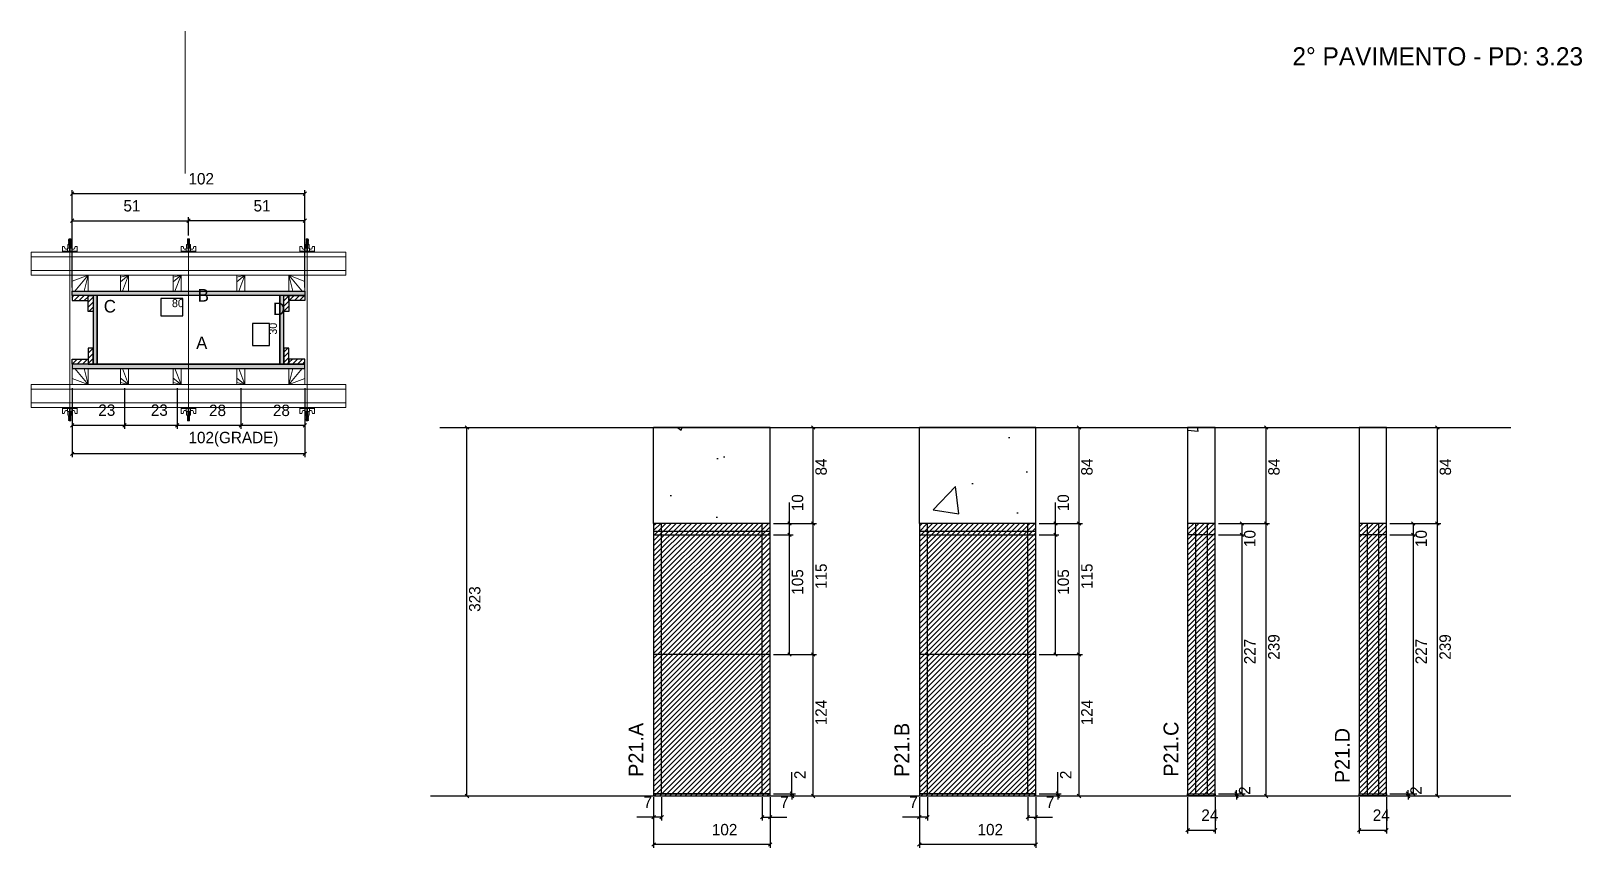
# Model space of a CAD drawing. Header units: metres. Extents: x 3518 to 4877, y 6192 to 6909.
import ezdxf

# ---------------------------------------------------------------- set-up
doc = ezdxf.new("R2010")
doc.units = ezdxf.units.M
for name, color, linetype in [('CHAPA', 7, 'Continuous'), ('COTA', 7, 'Continuous'), ('Hachura', 7, 'Continuous'), ('Madeira', 7, 'Continuous'), ('NIVEL 2° PAV.', 7, 'Continuous'), ('NOMENCLATURA', 7, 'Continuous'), ('Nível', 7, 'Continuous'), ('Painéis', 7, 'Continuous'), ('Perfil Metálico', 7, 'Continuous'), ('SARR_2.2x7', 7, 'Continuous'), ('SARRAFO', 7, 'Continuous'), ('Texto Seção', 7, 'Continuous'), ('TEXTO_GERAL', 7, 'Continuous')]:
    doc.layers.add(name, color=color, linetype=linetype)

msp = doc.modelspace()

# ---------------------------------------------------------------- hatches: boundary and pattern name
at = {"layer": 'COTA'}
h = msp.add_hatch(dxfattribs=at)
h.set_pattern_fill('AR-CONC')
h.paths.add_polyline_path([(4064, 6477), (4166, 6477), (4166, 6561), (4064, 6561), (4064, 6477)])
h = msp.add_hatch(dxfattribs=at)
h.set_pattern_fill('AR-CONC')
h.paths.add_polyline_path([(4296.8, 6477), (4398.8, 6477), (4398.8, 6561), (4296.8, 6561), (4296.8, 6477)])
h = msp.add_hatch(dxfattribs=at)
h.set_pattern_fill('AR-CONC')
h.paths.add_polyline_path([(4531.9, 6477), (4555.9, 6477), (4555.9, 6561), (4531.9, 6561), (4531.9, 6477)])
h = msp.add_hatch(dxfattribs=at)
h.set_pattern_fill('AR-CONC')
h.paths.add_polyline_path([(4682.1, 6477), (4706.1, 6477), (4706.1, 6561), (4682.1, 6561), (4682.1, 6477)])
at = {"layer": 'Hachura'}
h = msp.add_hatch(color=7, dxfattribs=at)
h.dxf.hatch_style = 1
h.paths.add_polyline_path([(3554.4, 6676.7), (3554.4, 6680.7), (3758.4, 6680.7), (3758.4, 6676.7), (3554.4, 6676.7)])
h = msp.add_hatch(color=7, dxfattribs=at)
h.dxf.hatch_style = 1
h.paths.add_polyline_path([(3554.4, 6676.7), (3554.4, 6680.7), (3758.4, 6680.7), (3758.4, 6676.7), (3554.4, 6676.7)])
h = msp.add_hatch(dxfattribs=at)
h.set_pattern_fill('ANSI31')
h.paths.add_polyline_path([(3568.4, 6676.7), (3568.4, 6672.3), (3554.4, 6672.3), (3554.4, 6676.7), (3568.4, 6676.7)])
h = msp.add_hatch(dxfattribs=at)
h.set_pattern_fill('ANSI31')
h.paths.add_polyline_path([(3572.8, 6676.7), (3568.4, 6676.7), (3568.4, 6662.7), (3572.8, 6662.7), (3572.8, 6676.7)])
h = msp.add_hatch(color=7, dxfattribs=at)
h.dxf.hatch_style = 1
h.paths.add_polyline_path([(3576.4, 6676.7), (3572.8, 6676.7), (3572.8, 6616.7), (3576.4, 6616.7), (3576.4, 6676.7)])
h = msp.add_hatch(color=7, dxfattribs=at)
h.dxf.hatch_style = 1
h.paths.add_polyline_path([(3576.4, 6676.7), (3572.8, 6676.7), (3572.8, 6616.7), (3576.4, 6616.7), (3576.4, 6676.7)])
h = msp.add_hatch(color=7, dxfattribs=at)
h.dxf.hatch_style = 1
h.paths.add_polyline_path([(3740, 6676.7), (3736.4, 6676.7), (3736.4, 6616.7), (3740, 6616.7), (3740, 6676.7)])
h = msp.add_hatch(color=7, dxfattribs=at)
h.dxf.hatch_style = 1
h.paths.add_polyline_path([(3740, 6676.7), (3736.4, 6676.7), (3736.4, 6616.7), (3740, 6616.7), (3740, 6676.7)])
h = msp.add_hatch(dxfattribs=at)
h.set_pattern_fill('ANSI31')
h.paths.add_polyline_path([(3744.4, 6676.7), (3740, 6676.7), (3740, 6662.7), (3744.4, 6662.7), (3744.4, 6676.7)])
h = msp.add_hatch(dxfattribs=at)
h.set_pattern_fill('ANSI31')
h.paths.add_polyline_path([(3744.4, 6676.7), (3744.4, 6672.3), (3758.4, 6672.3), (3758.4, 6676.7), (3744.4, 6676.7)])
h = msp.add_hatch(dxfattribs=at)
h.set_pattern_fill('ANSI31')
h.paths.add_polyline_path([(3568.4, 6616.7), (3568.4, 6621.1), (3554.4, 6621.1), (3554.4, 6616.7), (3568.4, 6616.7)])
h = msp.add_hatch(dxfattribs=at)
h.set_pattern_fill('ANSI31')
h.paths.add_polyline_path([(3572.8, 6616.7), (3568.4, 6616.7), (3568.4, 6630.7), (3572.8, 6630.7), (3572.8, 6616.7)])
h = msp.add_hatch(dxfattribs=at)
h.set_pattern_fill('ANSI31')
h.paths.add_polyline_path([(3744.4, 6616.7), (3740, 6616.7), (3740, 6630.7), (3744.4, 6630.7), (3744.4, 6616.7)])
h = msp.add_hatch(dxfattribs=at)
h.set_pattern_fill('ANSI31')
h.paths.add_polyline_path([(3744.4, 6616.7), (3744.4, 6621.1), (3758.4, 6621.1), (3758.4, 6616.7), (3744.4, 6616.7)])
h = msp.add_hatch(color=7, dxfattribs=at)
h.dxf.hatch_style = 1
h.paths.add_polyline_path([(3554.4, 6616.7), (3554.4, 6612.7), (3758.4, 6612.7), (3758.4, 6616.7), (3554.4, 6616.7)])
h = msp.add_hatch(color=7, dxfattribs=at)
h.dxf.hatch_style = 1
h.paths.add_polyline_path([(3554.4, 6616.7), (3554.4, 6612.7), (3758.4, 6612.7), (3758.4, 6616.7), (3554.4, 6616.7)])
h = msp.add_hatch(dxfattribs=at)
h.set_pattern_fill('ANSI31')
h.paths.add_polyline_path([(4166, 6238), (4166, 6477), (4064, 6477), (4064, 6238), (4166, 6238)])
h = msp.add_hatch(dxfattribs=at)
h.set_pattern_fill('ANSI31')
h.paths.add_polyline_path([(4398.8, 6238), (4398.8, 6477), (4296.8, 6477), (4296.8, 6238), (4398.8, 6238)])
h = msp.add_hatch(dxfattribs=at)
h.set_pattern_fill('ANSI31')
h.paths.add_polyline_path([(4555.9, 6477), (4531.9, 6477), (4531.9, 6238), (4555.9, 6238), (4555.9, 6477)])
h = msp.add_hatch(dxfattribs=at)
h.set_pattern_fill('ANSI31')
h.paths.add_polyline_path([(4706.1, 6477), (4682.1, 6477), (4682.1, 6238), (4706.1, 6238), (4706.1, 6477)])

# ---------------------------------------------------------------- linework, layer by layer
at = {"layer": 'CHAPA', "color": 1, "lineweight": 25}
for points in [[(3554.4, 6676.7), (3554.4, 6680.7), (3758.4, 6680.7), (3758.4, 6676.7)], [(3554.4, 6676.7), (3554.4, 6680.7), (3758.4, 6680.7), (3758.4, 6676.7)], [(3576.4, 6676.7), (3572.8, 6676.7), (3572.8, 6616.7), (3576.4, 6616.7)], [(3576.4, 6676.7), (3572.8, 6676.7), (3572.8, 6616.7), (3576.4, 6616.7)], [(3740, 6676.7), (3736.4, 6676.7), (3736.4, 6616.7), (3740, 6616.7)], [(3740, 6676.7), (3736.4, 6676.7), (3736.4, 6616.7), (3740, 6616.7)], [(3554.4, 6616.7), (3554.4, 6612.7), (3758.4, 6612.7), (3758.4, 6616.7)], [(3554.4, 6616.7), (3554.4, 6612.7), (3758.4, 6612.7), (3758.4, 6616.7)]]:
    msp.add_lwpolyline(points, close=True, dxfattribs=at)
at = {"layer": 'COTA', "color": 241, "lineweight": 25}
for p, q in [((3554.4, 6683.7), (3554.4, 6769.1)), ((3758.4, 6683.7), (3758.4, 6769.1)), ((3758.4, 6766.1), (3554.4, 6766.1)), ((3554.4, 6717.7), (3554.4, 6745.4)), ((3554.4, 6742.4), (3656.4, 6742.4)), ((3656.4, 6729.5), (3656.4, 6745.4)), ((3656.4, 6729.5), (3656.4, 6745.4)), ((3758.4, 6742.4), (3656.4, 6742.4)), ((3758.4, 6717.7), (3758.4, 6745.4)), ((3554.4, 6595.7), (3554.4, 6535.1)), ((3554.4, 6595.7), (3554.4, 6560)), ((3600.4, 6595.7), (3600.4, 6560)), ((3600.4, 6595.7), (3600.4, 6560)), ((3646.4, 6595.7), (3646.4, 6560)), ((3646.4, 6595.7), (3646.4, 6560)), ((3702.4, 6595.7), (3702.4, 6560)), ((3702.4, 6595.7), (3702.4, 6560)), ((3758.4, 6595.7), (3758.4, 6535.1)), ((3758.4, 6595.7), (3758.4, 6560)), ((3554.4, 6563), (3600.4, 6563)), ((3600.4, 6563), (3646.4, 6563)), ((3646.4, 6563), (3702.4, 6563)), ((3702.4, 6563), (3758.4, 6563)), ((4166, 6561), (4064, 6561)), ((4064, 6477), (4064, 6561)), ((4166, 6477), (4166, 6561)), ((4398.8, 6561), (4296.8, 6561)), ((4296.8, 6477), (4296.8, 6561)), ((4398.8, 6477), (4398.8, 6561)), ((3758.4, 6538.1), (3554.4, 6538.1))]:
    msp.add_line(p, q, dxfattribs=at)
at = {"layer": 'COTA', "color": 0, "lineweight": 25}
for p, q in [((3555.9, 6767.6), (3552.9, 6764.6)), ((3756.9, 6764.6), (3759.9, 6767.6)), ((3555.9, 6743.9), (3552.9, 6740.9)), ((3657.9, 6743.9), (3654.9, 6740.9)), ((3654.9, 6740.9), (3657.9, 6743.9)), ((3756.9, 6740.9), (3759.9, 6743.9)), ((3555.9, 6564.5), (3552.9, 6561.5)), ((3598.9, 6561.5), (3601.9, 6564.5)), ((3601.9, 6564.5), (3598.9, 6561.5)), ((3644.9, 6561.5), (3647.9, 6564.5)), ((3647.9, 6564.5), (3644.9, 6561.5)), ((3700.9, 6561.5), (3703.9, 6564.5)), ((3703.9, 6564.5), (3700.9, 6561.5)), ((3756.9, 6561.5), (3759.9, 6564.5)), ((4205.3, 6559.5), (4202.3, 6562.5)), ((4438.2, 6559.5), (4435.2, 6562.5)), ((4602.1, 6559.5), (4599.1, 6562.5)), ((4752.2, 6559.5), (4749.2, 6562.5)), ((3555.9, 6539.6), (3552.9, 6536.6)), ((3756.9, 6536.6), (3759.9, 6539.6)), ((4184.6, 6475.5), (4181.6, 6478.5)), ((4202.3, 6478.5), (4205.3, 6475.5)), ((4205.3, 6475.5), (4202.3, 6478.5)), ((4417.5, 6475.5), (4414.5, 6478.5)), ((4435.2, 6478.5), (4438.2, 6475.5)), ((4438.2, 6475.5), (4435.2, 6478.5)), ((4580.9, 6475.5), (4577.9, 6478.5)), ((4599.1, 6478.5), (4602.1, 6475.5)), ((4602.1, 6475.5), (4599.1, 6478.5)), ((4731.1, 6475.5), (4728.1, 6478.5)), ((4749.2, 6478.5), (4752.2, 6475.5)), ((4752.2, 6475.5), (4749.2, 6478.5)), ((4181.6, 6468.5), (4184.6, 6465.5)), ((4184.6, 6465.5), (4181.6, 6468.5)), ((4414.5, 6468.5), (4417.5, 6465.5)), ((4417.5, 6465.5), (4414.5, 6468.5)), ((4577.9, 6468.5), (4580.9, 6465.5)), ((4580.9, 6465.5), (4577.9, 6468.5)), ((4728.1, 6468.5), (4731.1, 6465.5)), ((4731.1, 6465.5), (4728.1, 6468.5)), ((4181.6, 6363.5), (4184.6, 6360.5)), ((4205.3, 6360.5), (4202.3, 6363.5)), ((4202.3, 6363.5), (4205.3, 6360.5)), ((4414.5, 6363.5), (4417.5, 6360.5)), ((4438.2, 6360.5), (4435.2, 6363.5)), ((4435.2, 6363.5), (4438.2, 6360.5)), ((4183.7, 6241.5), (4186.7, 6238.5)), ((4186.7, 6236.5), (4183.7, 6239.5)), ((4202.3, 6239.5), (4205.3, 6236.5)), ((4416.6, 6241.5), (4419.6, 6238.5)), ((4419.6, 6236.5), (4416.6, 6239.5)), ((4435.2, 6239.5), (4438.2, 6236.5)), ((4573.3, 6241.5), (4576.3, 6238.5)), ((4576.3, 6236.5), (4573.3, 6239.5)), ((4577.9, 6241.5), (4580.9, 6238.5)), ((4599.1, 6239.5), (4602.1, 6236.5)), ((4723.5, 6241.5), (4726.5, 6238.5)), ((4726.5, 6236.5), (4723.5, 6239.5)), ((4728.1, 6241.5), (4731.1, 6238.5)), ((4749.2, 6239.5), (4752.2, 6236.5)), ((4065.5, 6221), (4062.5, 6218)), ((4069.5, 6218), (4072.5, 6221)), ((4160.5, 6221), (4157.5, 6218)), ((4164.5, 6218), (4167.5, 6221)), ((4298.3, 6221), (4295.3, 6218)), ((4302.3, 6218), (4305.3, 6221)), ((4393.3, 6221), (4390.3, 6218)), ((4397.3, 6218), (4400.3, 6221)), ((4533.4, 6209.6), (4530.4, 6206.6)), ((4554.4, 6206.6), (4557.4, 6209.6)), ((4683.6, 6209.6), (4680.6, 6206.6)), ((4704.6, 6206.6), (4707.6, 6209.6)), ((4065.5, 6196.9), (4062.5, 6193.9)), ((4164.5, 6193.9), (4167.5, 6196.9)), ((4298.3, 6196.9), (4295.3, 6193.9)), ((4397.3, 6193.9), (4400.3, 6196.9))]:
    msp.add_line(p, q, dxfattribs=at)
at = {"layer": 'COTA', "color": 180, "lineweight": 25}
for p, q in [((3651.5, 6674.1), (3632.2, 6674.1)), ((3632.2, 6674.1), (3632.2, 6659.1)), ((3651.5, 6659.1), (3651.5, 6674.1)), ((3632.2, 6659.1), (3651.5, 6659.1)), ((3727.4, 6652.2), (3712.4, 6652.2)), ((3712.4, 6652.2), (3712.4, 6632.9)), ((3727.4, 6632.9), (3727.4, 6652.2)), ((3712.4, 6632.9), (3727.4, 6632.9))]:
    msp.add_line(p, q, dxfattribs=at)
at = {"layer": 'COTA', "color": 4, "lineweight": 25}
for p, q in [((4169, 6561), (4206.8, 6561)), ((4203.8, 6477), (4203.8, 6561)), ((4401.8, 6561), (4439.7, 6561)), ((4436.7, 6477), (4436.7, 6561)), ((4558.9, 6561), (4603.6, 6561)), ((4600.6, 6477), (4600.6, 6561)), ((4709.1, 6561), (4753.7, 6561)), ((4750.7, 6477), (4750.7, 6561)), ((4183.1, 6477), (4183.1, 6495.4)), ((4416, 6477), (4416, 6495.4)), ((4169, 6477), (4206.8, 6477)), ((4169, 6477), (4186.1, 6477)), ((4169, 6477), (4206.8, 6477)), ((4183.1, 6467), (4183.1, 6477)), ((4203.8, 6362), (4203.8, 6477)), ((4401.8, 6477), (4439.7, 6477)), ((4401.8, 6477), (4419, 6477)), ((4401.8, 6477), (4439.7, 6477)), ((4416, 6467), (4416, 6477)), ((4436.7, 6362), (4436.7, 6477)), ((4558.9, 6477), (4603.6, 6477)), ((4558.9, 6477), (4603.6, 6477)), ((4558.9, 6477), (4582.4, 6477)), ((4579.4, 6477), (4579.4, 6467)), ((4600.6, 6238), (4600.6, 6477)), ((4709.1, 6477), (4753.7, 6477)), ((4709.1, 6477), (4753.7, 6477)), ((4709.1, 6477), (4732.6, 6477)), ((4729.6, 6477), (4729.6, 6467)), ((4750.7, 6238), (4750.7, 6477)), ((4169, 6467), (4186.1, 6467)), ((4169, 6467), (4186.1, 6467)), ((4183.1, 6362), (4183.1, 6467)), ((4401.8, 6467), (4419, 6467)), ((4401.8, 6467), (4419, 6467)), ((4416, 6362), (4416, 6467)), ((4558.9, 6467), (4582.4, 6467)), ((4558.9, 6467), (4582.4, 6467)), ((4579.4, 6467), (4579.4, 6448.6)), ((4579.4, 6467), (4579.4, 6240)), ((4709.1, 6467), (4732.6, 6467)), ((4709.1, 6467), (4732.6, 6467)), ((4729.6, 6467), (4729.6, 6448.6)), ((4729.6, 6467), (4729.6, 6240)), ((4169, 6362), (4206.8, 6362)), ((4169, 6362), (4186.1, 6362)), ((4169, 6362), (4206.8, 6362)), ((4203.8, 6238), (4203.8, 6362)), ((4401.8, 6362), (4439.7, 6362)), ((4401.8, 6362), (4419, 6362)), ((4401.8, 6362), (4439.7, 6362)), ((4436.7, 6238), (4436.7, 6362)), ((4185.2, 6240), (4185.2, 6258.8)), ((4418.1, 6240), (4418.1, 6258.8)), ((4169, 6240), (4188.2, 6240)), ((4169, 6238), (4188.2, 6238)), ((4169, 6238), (4206.8, 6238)), ((4185.2, 6238), (4185.2, 6240)), ((4185.2, 6238), (4185.2, 6235)), ((4401.8, 6240), (4421.1, 6240)), ((4401.8, 6238), (4421.1, 6238)), ((4401.8, 6238), (4439.7, 6238)), ((4418.1, 6238), (4418.1, 6240)), ((4418.1, 6238), (4418.1, 6235)), ((4558.9, 6240), (4577.8, 6240)), ((4558.9, 6240), (4582.4, 6240)), ((4558.9, 6238), (4577.8, 6238)), ((4558.9, 6238), (4603.6, 6238)), ((4574.8, 6240), (4574.8, 6243)), ((4574.8, 6238), (4574.8, 6240)), ((4574.8, 6238), (4574.8, 6235)), ((4709.1, 6240), (4728, 6240)), ((4709.1, 6240), (4732.6, 6240)), ((4709.1, 6238), (4728, 6238)), ((4709.1, 6238), (4753.7, 6238)), ((4725, 6240), (4725, 6243)), ((4725, 6238), (4725, 6240)), ((4725, 6238), (4725, 6235)), ((4064, 6237), (4064, 6192.4)), ((4064, 6235), (4064, 6216.5)), ((4071, 6237), (4071, 6216.5)), ((4159, 6237), (4159, 6216.5)), ((4166, 6237), (4166, 6192.4)), ((4166, 6235), (4166, 6216.5)), ((4296.8, 6237), (4296.8, 6192.4)), ((4296.8, 6235), (4296.8, 6216.5)), ((4303.8, 6237), (4303.8, 6216.5)), ((4391.8, 6237), (4391.8, 6216.5)), ((4398.8, 6237), (4398.8, 6192.4)), ((4398.8, 6235), (4398.8, 6216.5)), ((4531.9, 6237), (4531.9, 6205.1)), ((4555.9, 6237), (4555.9, 6205.1)), ((4682.1, 6237), (4682.1, 6205.1)), ((4706.1, 6237), (4706.1, 6205.1)), ((4064, 6219.5), (4049.2, 6219.5)), ((4071, 6219.5), (4064, 6219.5)), ((4159, 6219.5), (4166, 6219.5)), ((4166, 6219.5), (4180.7, 6219.5)), ((4296.8, 6219.5), (4282.1, 6219.5)), ((4303.8, 6219.5), (4296.8, 6219.5)), ((4391.8, 6219.5), (4398.8, 6219.5)), ((4398.8, 6219.5), (4413.6, 6219.5)), ((4531.9, 6208.1), (4555.9, 6208.1)), ((4682.1, 6208.1), (4706.1, 6208.1)), ((4166, 6195.4), (4064, 6195.4)), ((4398.8, 6195.4), (4296.8, 6195.4))]:
    msp.add_line(p, q, dxfattribs=at)
at = {"layer": 'COTA', "color": 241, "lineweight": 25}
for points in [[(4555.9, 6477), (4555.9, 6561), (4531.9, 6561), (4531.9, 6477)], [(4706.1, 6477), (4706.1, 6561), (4682.1, 6561), (4682.1, 6477)]]:
    msp.add_lwpolyline(points, dxfattribs=at)
at = {"layer": 'Hachura', "color": 0, "lineweight": 9}
for p, q in [((3546, 6714.7), (3546, 6719.8)), ((3546, 6719.8), (3547.6, 6719.8)), ((3546, 6715.6), (3558.9, 6715.6)), ((3546, 6715.6), (3551.1, 6715.6)), ((3558.9, 6714.7), (3546, 6714.7)), ((3546.1, 6715.6), (3546.1, 6714.7)), ((3546.3, 6715.6), (3546.3, 6714.7)), ((3546.7, 6715.6), (3546.7, 6714.7)), ((3547.1, 6715.6), (3547.1, 6714.7)), ((3547.6, 6719.8), (3548.2, 6717.6)), ((3548, 6715.6), (3548, 6714.7)), ((3548.5, 6717.4), (3550.5, 6717.4)), ((3549.4, 6715.6), (3549.4, 6714.7)), ((3557.9, 6714.7), (3550.1, 6714.7)), ((3550.5, 6718.2), (3554.3, 6718.2)), ((3550.5, 6715.6), (3550.5, 6718.2)), ((3552.4, 6715.6), (3550.5, 6715.6)), ((3554.1, 6721.4), (3550.7, 6721.4)), ((3550.7, 6721.4), (3550.7, 6718.2)), ((3554.1, 6721.3), (3550.7, 6721.3)), ((3551.1, 6715.6), (3551.8, 6715.6)), ((3551.3, 6725.7), (3553.5, 6724.7)), ((3553.4, 6724.4), (3551.3, 6725.5)), ((3551.3, 6724.6), (3553.5, 6723.5)), ((3553.4, 6723.3), (3551.3, 6724.3)), ((3551.3, 6723.4), (3553.5, 6722.3)), ((3553.4, 6722.1), (3551.3, 6723.2)), ((3552.5, 6721.4), (3551.3, 6722)), ((3551.4, 6726.2), (3551.7, 6726.5)), ((3551.4, 6725.8), (3551.4, 6726.2)), ((3553.3, 6726.2), (3551.4, 6726.2)), ((3551.4, 6725.8), (3553.3, 6724.9)), ((3551.4, 6725.8), (3553.3, 6724.9)), ((3551.4, 6724.7), (3551.4, 6725.3)), ((3553.3, 6724.3), (3551.4, 6725.3)), ((3551.4, 6724.7), (3553.3, 6723.7)), ((3551.4, 6723.5), (3551.4, 6724.2)), ((3553.3, 6723.2), (3551.4, 6724.2)), ((3551.4, 6723.9), (3551.4, 6724.2)), ((3551.4, 6723.5), (3553.3, 6722.5)), ((3551.4, 6722.3), (3551.4, 6723)), ((3553.3, 6722), (3551.4, 6723)), ((3551.4, 6722.3), (3553.3, 6721.4)), ((3552.3, 6721.4), (3551.4, 6721.8)), ((3551.4, 6721.4), (3551.4, 6721.8)), ((3551.5, 6715.3), (3551.5, 6715.5)), ((3551.5, 6714.8), (3551.5, 6715.3)), ((3551.7, 6726.5), (3553, 6726.5)), ((3551.8, 6721.4), (3551.8, 6718.2)), ((3553.3, 6725.5), (3552, 6726.2)), ((3552.1, 6715.6), (3552.1, 6717.6)), ((3553.4, 6725.6), (3552.3, 6726.2)), ((3552.4, 6715.6), (3552.4, 6714.7)), ((3552.6, 6717.6), (3552.6, 6715.6)), ((3552.8, 6726.2), (3553.5, 6725.8)), ((3553.3, 6726.2), (3553, 6726.5)), ((3553.1, 6726.2), (3553.3, 6726)), ((3553.3, 6725.5), (3553.3, 6724.9)), ((3553.3, 6723.7), (3553.3, 6724.3)), ((3553.3, 6723), (3553.3, 6723.2)), ((3553.3, 6723), (3553.3, 6722.5)), ((3553.3, 6722), (3553.3, 6721.4)), ((3553.3, 6721.4), (3553.3, 6718.2)), ((3553.4, 6715.5), (3553.4, 6715)), ((3554.1, 6718.2), (3554.1, 6721.4)), ((3554.3, 6718.2), (3554.1, 6718.2)), ((3554.3, 6718.2), (3554.1, 6718.2)), ((3554.3, 6718.2), (3554.3, 6715.6)), ((3556.3, 6717.4), (3554.3, 6717.4)), ((3555.4, 6715.6), (3555.4, 6714.7)), ((3557.2, 6719.8), (3556.6, 6717.6)), ((3556.9, 6715.6), (3556.9, 6714.7)), ((3558.9, 6719.8), (3557.2, 6719.8)), ((3557.7, 6715.6), (3557.7, 6714.7)), ((3558.2, 6715.6), (3558.2, 6714.7)), ((3558.5, 6715.6), (3558.5, 6714.7)), ((3558.7, 6715.6), (3558.7, 6714.7)), ((3558.9, 6715.6), (3558.9, 6719.8)), ((3558.9, 6715.6), (3558.9, 6714.7)), ((3650, 6714.7), (3650, 6719.8)), ((3650, 6719.8), (3651.6, 6719.8)), ((3650, 6715.6), (3662.9, 6715.6)), ((3650, 6715.6), (3655.1, 6715.6)), ((3662.9, 6714.7), (3650, 6714.7)), ((3650.1, 6715.6), (3650.1, 6714.7)), ((3650.3, 6715.6), (3650.3, 6714.7)), ((3650.7, 6715.6), (3650.7, 6714.7)), ((3651.1, 6715.6), (3651.1, 6714.7)), ((3651.6, 6719.8), (3652.2, 6717.6)), ((3652, 6715.6), (3652, 6714.7)), ((3652.5, 6717.4), (3654.5, 6717.4)), ((3653.4, 6715.6), (3653.4, 6714.7)), ((3661.9, 6714.7), (3654.1, 6714.7)), ((3654.5, 6718.2), (3658.3, 6718.2)), ((3654.5, 6715.6), (3654.5, 6718.2)), ((3656.4, 6715.6), (3654.5, 6715.6)), ((3658.1, 6721.4), (3654.7, 6721.4)), ((3654.7, 6721.4), (3654.7, 6718.2)), ((3658.1, 6721.3), (3654.7, 6721.3)), ((3655.1, 6715.6), (3655.8, 6715.6)), ((3655.3, 6725.7), (3657.5, 6724.7)), ((3657.4, 6724.4), (3655.3, 6725.5)), ((3655.3, 6724.6), (3657.5, 6723.5)), ((3657.4, 6723.3), (3655.3, 6724.3)), ((3655.3, 6723.4), (3657.5, 6722.3)), ((3657.4, 6722.1), (3655.3, 6723.2)), ((3656.5, 6721.4), (3655.3, 6722)), ((3655.4, 6726.2), (3655.7, 6726.5)), ((3655.4, 6725.8), (3655.4, 6726.2)), ((3657.3, 6726.2), (3655.4, 6726.2)), ((3655.4, 6725.8), (3657.3, 6724.9)), ((3655.4, 6725.8), (3657.3, 6724.9)), ((3655.4, 6724.7), (3655.4, 6725.3)), ((3657.3, 6724.3), (3655.4, 6725.3)), ((3655.4, 6724.7), (3657.3, 6723.7)), ((3655.4, 6723.5), (3655.4, 6724.2)), ((3657.3, 6723.2), (3655.4, 6724.2)), ((3655.4, 6723.9), (3655.4, 6724.2)), ((3655.4, 6723.5), (3657.3, 6722.5)), ((3655.4, 6722.3), (3655.4, 6723)), ((3657.3, 6722), (3655.4, 6723)), ((3655.4, 6722.3), (3657.3, 6721.4)), ((3656.3, 6721.4), (3655.4, 6721.8)), ((3655.4, 6721.4), (3655.4, 6721.8)), ((3655.5, 6715.3), (3655.5, 6715.5)), ((3655.5, 6714.8), (3655.5, 6715.3)), ((3655.7, 6726.5), (3657, 6726.5)), ((3655.8, 6721.4), (3655.8, 6718.2)), ((3657.3, 6725.5), (3656, 6726.2)), ((3656.1, 6715.6), (3656.1, 6717.6)), ((3657.4, 6725.6), (3656.3, 6726.2)), ((3656.4, 6715.6), (3656.4, 6714.7)), ((3656.6, 6717.6), (3656.6, 6715.6)), ((3656.8, 6726.2), (3657.5, 6725.8)), ((3657.3, 6726.2), (3657, 6726.5)), ((3657.1, 6726.2), (3657.3, 6726)), ((3657.3, 6725.5), (3657.3, 6724.9)), ((3657.3, 6723.7), (3657.3, 6724.3)), ((3657.3, 6723), (3657.3, 6723.2)), ((3657.3, 6723), (3657.3, 6722.5)), ((3657.3, 6722), (3657.3, 6721.4)), ((3657.3, 6721.4), (3657.3, 6718.2)), ((3657.4, 6715.5), (3657.4, 6715)), ((3658.1, 6718.2), (3658.1, 6721.4)), ((3658.3, 6718.2), (3658.1, 6718.2)), ((3658.3, 6718.2), (3658.1, 6718.2)), ((3658.3, 6718.2), (3658.3, 6715.6)), ((3660.3, 6717.4), (3658.3, 6717.4)), ((3659.4, 6715.6), (3659.4, 6714.7)), ((3661.2, 6719.8), (3660.6, 6717.6)), ((3660.9, 6715.6), (3660.9, 6714.7)), ((3662.9, 6719.8), (3661.2, 6719.8)), ((3661.7, 6715.6), (3661.7, 6714.7)), ((3662.2, 6715.6), (3662.2, 6714.7)), ((3662.5, 6715.6), (3662.5, 6714.7)), ((3662.7, 6715.6), (3662.7, 6714.7)), ((3662.9, 6715.6), (3662.9, 6719.8)), ((3662.9, 6715.6), (3662.9, 6714.7)), ((3754, 6715.6), (3754, 6719.8)), ((3754, 6719.8), (3755.6, 6719.8)), ((3766.9, 6715.6), (3754, 6715.6)), ((3754, 6715.6), (3754, 6714.7)), ((3754, 6714.7), (3766.9, 6714.7)), ((3754.1, 6715.6), (3754.1, 6714.7)), ((3754.3, 6715.6), (3754.3, 6714.7)), ((3754.7, 6715.6), (3754.7, 6714.7)), ((3754.9, 6714.7), (3762.7, 6714.7)), ((3755.1, 6715.6), (3755.1, 6714.7)), ((3755.6, 6719.8), (3756.2, 6717.6)), ((3756, 6715.6), (3756, 6714.7)), ((3756.5, 6717.4), (3758.5, 6717.4)), ((3757.4, 6715.6), (3757.4, 6714.7)), ((3762.4, 6718.2), (3758.5, 6718.2)), ((3758.5, 6718.2), (3758.5, 6715.6)), ((3758.5, 6718.2), (3758.7, 6718.2)), ((3758.5, 6718.2), (3758.7, 6718.2)), ((3758.7, 6721.4), (3762.1, 6721.4)), ((3758.7, 6718.2), (3758.7, 6721.4)), ((3758.7, 6721.3), (3762.1, 6721.3)), ((3760, 6726.2), (3759.4, 6725.8)), ((3759.4, 6725.6), (3760.5, 6726.2)), ((3761.5, 6725.7), (3759.4, 6724.7)), ((3759.4, 6724.4), (3761.6, 6725.5)), ((3761.5, 6724.6), (3759.4, 6723.5)), ((3759.4, 6723.3), (3761.6, 6724.3)), ((3761.5, 6723.4), (3759.4, 6722.3)), ((3759.4, 6722.1), (3761.6, 6723.2)), ((3759.4, 6715.5), (3759.4, 6715)), ((3759.5, 6726.2), (3759.8, 6726.5)), ((3759.8, 6726.2), (3759.5, 6726)), ((3759.5, 6725.5), (3760.8, 6726.2)), ((3759.5, 6726.2), (3761.5, 6726.2)), ((3761.5, 6725.8), (3759.5, 6724.9)), ((3761.5, 6725.8), (3759.5, 6724.9)), ((3759.5, 6725.5), (3759.5, 6724.9)), ((3759.5, 6724.3), (3761.5, 6725.3)), ((3761.5, 6724.7), (3759.5, 6723.7)), ((3759.5, 6723.7), (3759.5, 6724.3)), ((3759.5, 6723.2), (3761.5, 6724.2)), ((3761.5, 6723.5), (3759.5, 6722.5)), ((3759.5, 6723), (3759.5, 6723.2)), ((3759.5, 6723), (3759.5, 6722.5)), ((3759.5, 6722), (3761.5, 6723)), ((3761.5, 6722.3), (3759.5, 6721.4)), ((3759.5, 6722), (3759.5, 6721.4)), ((3759.5, 6721.4), (3759.5, 6718.2)), ((3761.1, 6726.5), (3759.8, 6726.5)), ((3760.2, 6717.6), (3760.2, 6715.6)), ((3760.3, 6721.4), (3761.6, 6722)), ((3760.4, 6715.6), (3762.4, 6715.6)), ((3760.4, 6715.6), (3760.4, 6714.7)), ((3760.5, 6721.4), (3761.5, 6721.8)), ((3760.7, 6715.6), (3760.7, 6717.6)), ((3761.5, 6726.2), (3761.1, 6726.5)), ((3761.1, 6721.4), (3761.1, 6718.2)), ((3761.7, 6715.6), (3761.1, 6715.6)), ((3761.4, 6715.3), (3761.4, 6715.5)), ((3761.4, 6714.8), (3761.4, 6715.3)), ((3761.5, 6725.8), (3761.5, 6726.2)), ((3761.5, 6724.7), (3761.5, 6725.3)), ((3761.5, 6723.5), (3761.5, 6724.2)), ((3761.5, 6723.9), (3761.5, 6724.2)), ((3761.5, 6722.3), (3761.5, 6723)), ((3761.5, 6721.4), (3761.5, 6721.8)), ((3766.9, 6715.6), (3761.7, 6715.6)), ((3762.1, 6721.4), (3762.1, 6718.2)), ((3762.4, 6715.6), (3762.4, 6718.2)), ((3764.3, 6717.4), (3762.4, 6717.4)), ((3763.5, 6715.6), (3763.5, 6714.7)), ((3765.2, 6719.8), (3764.6, 6717.6)), ((3764.9, 6715.6), (3764.9, 6714.7)), ((3766.9, 6719.8), (3765.2, 6719.8)), ((3765.7, 6715.6), (3765.7, 6714.7)), ((3766.2, 6715.6), (3766.2, 6714.7)), ((3766.5, 6715.6), (3766.5, 6714.7)), ((3766.7, 6715.6), (3766.7, 6714.7)), ((3766.9, 6714.7), (3766.9, 6719.8)), ((3558.9, 6578.7), (3546, 6578.7)), ((3546, 6578.7), (3546, 6573.5)), ((3546, 6577.8), (3558.9, 6577.8)), ((3546, 6577.8), (3551.1, 6577.8)), ((3546.1, 6577.8), (3546.1, 6578.7)), ((3546.3, 6577.8), (3546.3, 6578.7)), ((3546.7, 6577.8), (3546.7, 6578.7)), ((3547.1, 6577.8), (3547.1, 6578.7)), ((3548, 6577.8), (3548, 6578.7)), ((3549.4, 6577.8), (3549.4, 6578.7)), ((3557.9, 6578.7), (3550.1, 6578.7)), ((3552.4, 6577.8), (3550.5, 6577.8)), ((3550.5, 6577.8), (3550.5, 6575.2)), ((3551.1, 6577.8), (3551.8, 6577.8)), ((3551.5, 6578.5), (3551.5, 6578.1)), ((3551.5, 6578.1), (3551.5, 6577.9)), ((3552.1, 6577.8), (3552.1, 6575.8)), ((3552.4, 6577.8), (3552.4, 6578.7)), ((3552.6, 6575.8), (3552.6, 6577.8)), ((3553.4, 6577.9), (3553.4, 6578.3)), ((3554.3, 6575.2), (3554.3, 6577.8)), ((3555.4, 6577.8), (3555.4, 6578.7)), ((3556.9, 6577.8), (3556.9, 6578.7)), ((3557.7, 6577.8), (3557.7, 6578.7)), ((3558.2, 6577.8), (3558.2, 6578.7)), ((3558.5, 6577.8), (3558.5, 6578.7)), ((3558.7, 6577.8), (3558.7, 6578.7)), ((3558.9, 6577.8), (3558.9, 6578.7)), ((3558.9, 6577.8), (3558.9, 6573.5)), ((3662.9, 6578.7), (3650, 6578.7)), ((3650, 6578.7), (3650, 6573.5)), ((3650, 6577.8), (3662.9, 6577.8)), ((3650, 6577.8), (3655.1, 6577.8)), ((3650.1, 6577.8), (3650.1, 6578.7)), ((3650.3, 6577.8), (3650.3, 6578.7)), ((3650.7, 6577.8), (3650.7, 6578.7)), ((3651.1, 6577.8), (3651.1, 6578.7)), ((3652, 6577.8), (3652, 6578.7)), ((3653.4, 6577.8), (3653.4, 6578.7)), ((3661.9, 6578.7), (3654.1, 6578.7)), ((3656.4, 6577.8), (3654.5, 6577.8)), ((3654.5, 6577.8), (3654.5, 6575.2)), ((3655.1, 6577.8), (3655.8, 6577.8)), ((3655.5, 6578.5), (3655.5, 6578.1)), ((3655.5, 6578.1), (3655.5, 6577.9)), ((3656.1, 6577.8), (3656.1, 6575.8)), ((3656.4, 6577.8), (3656.4, 6578.7)), ((3656.6, 6575.8), (3656.6, 6577.8)), ((3657.4, 6577.9), (3657.4, 6578.3)), ((3658.3, 6575.2), (3658.3, 6577.8)), ((3659.4, 6577.8), (3659.4, 6578.7)), ((3660.9, 6577.8), (3660.9, 6578.7)), ((3661.7, 6577.8), (3661.7, 6578.7)), ((3662.2, 6577.8), (3662.2, 6578.7)), ((3662.5, 6577.8), (3662.5, 6578.7)), ((3662.7, 6577.8), (3662.7, 6578.7)), ((3662.9, 6577.8), (3662.9, 6578.7)), ((3662.9, 6577.8), (3662.9, 6573.5)), ((3754, 6578.7), (3766.9, 6578.7)), ((3754, 6577.8), (3754, 6578.7)), ((3766.9, 6577.8), (3754, 6577.8)), ((3754, 6577.8), (3754, 6573.5)), ((3754.1, 6577.8), (3754.1, 6578.7)), ((3754.3, 6577.8), (3754.3, 6578.7)), ((3754.7, 6577.8), (3754.7, 6578.7)), ((3754.9, 6578.7), (3762.7, 6578.7)), ((3755.1, 6577.8), (3755.1, 6578.7)), ((3756, 6577.8), (3756, 6578.7)), ((3757.4, 6577.8), (3757.4, 6578.7)), ((3758.5, 6575.2), (3758.5, 6577.8)), ((3759.4, 6577.9), (3759.4, 6578.3)), ((3760.2, 6575.8), (3760.2, 6577.8)), ((3760.4, 6577.8), (3760.4, 6578.7)), ((3760.4, 6577.8), (3762.4, 6577.8)), ((3760.7, 6577.8), (3760.7, 6575.8)), ((3761.7, 6577.8), (3761.1, 6577.8)), ((3761.4, 6578.5), (3761.4, 6578.1)), ((3761.4, 6578.1), (3761.4, 6577.9)), ((3766.9, 6577.8), (3761.7, 6577.8)), ((3762.4, 6577.8), (3762.4, 6575.2)), ((3763.5, 6577.8), (3763.5, 6578.7)), ((3764.9, 6577.8), (3764.9, 6578.7)), ((3765.7, 6577.8), (3765.7, 6578.7)), ((3766.2, 6577.8), (3766.2, 6578.7)), ((3766.5, 6577.8), (3766.5, 6578.7)), ((3766.7, 6577.8), (3766.7, 6578.7)), ((3766.9, 6578.7), (3766.9, 6573.5)), ((3546, 6573.5), (3547.6, 6573.5)), ((3547.6, 6573.5), (3548.2, 6575.7)), ((3548.5, 6576), (3550.5, 6576)), ((3550.5, 6575.2), (3554.3, 6575.2)), ((3550.7, 6572), (3550.7, 6575.2)), ((3554.1, 6572), (3550.7, 6572)), ((3554.1, 6572), (3550.7, 6572)), ((3552.5, 6572), (3551.3, 6571.3)), ((3553.4, 6571.2), (3551.3, 6570.2)), ((3551.3, 6569.9), (3553.5, 6571)), ((3553.4, 6570.1), (3551.3, 6569)), ((3551.3, 6568.8), (3553.5, 6569.9)), ((3553.4, 6568.9), (3551.3, 6567.9)), ((3551.3, 6567.6), (3553.5, 6568.7)), ((3551.4, 6571), (3553.3, 6572)), ((3552.3, 6572), (3551.4, 6571.5)), ((3551.4, 6572), (3551.4, 6571.5)), ((3553.3, 6571.3), (3551.4, 6570.4)), ((3551.4, 6571), (3551.4, 6570.4)), ((3551.4, 6569.8), (3553.3, 6570.8)), ((3553.3, 6570.2), (3551.4, 6569.2)), ((3551.4, 6569.8), (3551.4, 6569.2)), ((3551.4, 6568.7), (3553.3, 6569.6)), ((3551.4, 6569.4), (3551.4, 6569.2)), ((3553.3, 6569), (3551.4, 6568)), ((3551.4, 6568.7), (3551.4, 6568)), ((3551.4, 6567.5), (3553.3, 6568.5)), ((3551.4, 6567.5), (3553.3, 6568.5)), ((3551.4, 6567.5), (3551.4, 6567.2)), ((3551.4, 6567.2), (3551.7, 6566.9)), ((3553.3, 6567.2), (3551.4, 6567.2)), ((3551.7, 6566.9), (3553, 6566.9)), ((3551.8, 6572), (3551.8, 6575.2)), ((3553.3, 6567.8), (3552, 6567.2)), ((3553.4, 6567.8), (3552.3, 6567.2)), ((3552.8, 6567.2), (3553.5, 6567.5)), ((3553.3, 6567.2), (3553, 6566.9)), ((3553.1, 6567.2), (3553.3, 6567.3)), ((3553.3, 6572), (3553.3, 6575.2)), ((3553.3, 6571.3), (3553.3, 6572)), ((3553.3, 6570.4), (3553.3, 6570.8)), ((3553.3, 6570.4), (3553.3, 6570.2)), ((3553.3, 6569.6), (3553.3, 6569)), ((3553.3, 6567.8), (3553.3, 6568.5)), ((3554.1, 6575.2), (3554.1, 6572)), ((3554.3, 6575.2), (3554.1, 6575.2)), ((3554.3, 6575.2), (3554.1, 6575.2)), ((3556.3, 6576), (3554.3, 6576)), ((3557.2, 6573.5), (3556.6, 6575.7)), ((3558.9, 6573.5), (3557.2, 6573.5)), ((3650, 6573.5), (3651.6, 6573.5)), ((3651.6, 6573.5), (3652.2, 6575.7)), ((3652.5, 6576), (3654.5, 6576)), ((3654.5, 6575.2), (3658.3, 6575.2)), ((3654.7, 6572), (3654.7, 6575.2)), ((3658.1, 6572), (3654.7, 6572)), ((3658.1, 6572), (3654.7, 6572)), ((3656.5, 6572), (3655.3, 6571.3)), ((3657.4, 6571.2), (3655.3, 6570.2)), ((3655.3, 6569.9), (3657.5, 6571)), ((3657.4, 6570.1), (3655.3, 6569)), ((3655.3, 6568.8), (3657.5, 6569.9)), ((3657.4, 6568.9), (3655.3, 6567.9)), ((3655.3, 6567.6), (3657.5, 6568.7)), ((3655.4, 6571), (3657.3, 6572)), ((3656.3, 6572), (3655.4, 6571.5)), ((3655.4, 6572), (3655.4, 6571.5)), ((3657.3, 6571.3), (3655.4, 6570.4)), ((3655.4, 6571), (3655.4, 6570.4)), ((3655.4, 6569.8), (3657.3, 6570.8)), ((3657.3, 6570.2), (3655.4, 6569.2)), ((3655.4, 6569.8), (3655.4, 6569.2)), ((3655.4, 6568.7), (3657.3, 6569.6)), ((3655.4, 6569.4), (3655.4, 6569.2)), ((3657.3, 6569), (3655.4, 6568)), ((3655.4, 6568.7), (3655.4, 6568)), ((3655.4, 6567.5), (3657.3, 6568.5)), ((3655.4, 6567.5), (3657.3, 6568.5)), ((3655.4, 6567.5), (3655.4, 6567.2)), ((3655.4, 6567.2), (3655.7, 6566.9)), ((3657.3, 6567.2), (3655.4, 6567.2)), ((3655.7, 6566.9), (3657, 6566.9)), ((3655.8, 6572), (3655.8, 6575.2)), ((3657.3, 6567.8), (3656, 6567.2)), ((3657.4, 6567.8), (3656.3, 6567.2)), ((3656.8, 6567.2), (3657.5, 6567.5)), ((3657.3, 6567.2), (3657, 6566.9)), ((3657.1, 6567.2), (3657.3, 6567.3)), ((3657.3, 6572), (3657.3, 6575.2)), ((3657.3, 6571.3), (3657.3, 6572)), ((3657.3, 6570.4), (3657.3, 6570.8)), ((3657.3, 6570.4), (3657.3, 6570.2)), ((3657.3, 6569.6), (3657.3, 6569)), ((3657.3, 6567.8), (3657.3, 6568.5)), ((3658.1, 6575.2), (3658.1, 6572)), ((3658.3, 6575.2), (3658.1, 6575.2)), ((3658.3, 6575.2), (3658.1, 6575.2)), ((3660.3, 6576), (3658.3, 6576)), ((3661.2, 6573.5), (3660.6, 6575.7)), ((3662.9, 6573.5), (3661.2, 6573.5)), ((3754, 6573.5), (3755.6, 6573.5)), ((3755.6, 6573.5), (3756.2, 6575.7)), ((3756.5, 6576), (3758.5, 6576)), ((3762.4, 6575.2), (3758.5, 6575.2)), ((3758.5, 6575.2), (3758.7, 6575.2)), ((3758.5, 6575.2), (3758.7, 6575.2)), ((3758.7, 6575.2), (3758.7, 6572)), ((3758.7, 6572), (3762.1, 6572)), ((3758.7, 6572), (3762.1, 6572)), ((3759.4, 6571.2), (3761.6, 6570.2)), ((3761.5, 6569.9), (3759.4, 6571)), ((3759.4, 6570.1), (3761.6, 6569)), ((3761.5, 6568.8), (3759.4, 6569.9)), ((3759.4, 6568.9), (3761.6, 6567.9)), ((3761.5, 6567.6), (3759.4, 6568.7)), ((3759.4, 6567.8), (3760.5, 6567.2)), ((3760, 6567.2), (3759.4, 6567.5)), ((3759.5, 6572), (3759.5, 6575.2)), ((3759.5, 6571.3), (3759.5, 6572)), ((3761.5, 6571), (3759.5, 6572)), ((3759.5, 6571.3), (3761.5, 6570.4)), ((3759.5, 6570.4), (3759.5, 6570.8)), ((3761.5, 6569.8), (3759.5, 6570.8)), ((3759.5, 6570.4), (3759.5, 6570.2)), ((3759.5, 6570.2), (3761.5, 6569.2)), ((3759.5, 6569.6), (3759.5, 6569)), ((3761.5, 6568.7), (3759.5, 6569.6)), ((3759.5, 6569), (3761.5, 6568)), ((3761.5, 6567.5), (3759.5, 6568.5)), ((3759.5, 6567.8), (3759.5, 6568.5)), ((3761.5, 6567.5), (3759.5, 6568.5)), ((3759.5, 6567.8), (3760.8, 6567.2)), ((3759.8, 6567.2), (3759.5, 6567.3)), ((3759.5, 6567.2), (3759.8, 6566.9)), ((3759.5, 6567.2), (3761.5, 6567.2)), ((3761.1, 6566.9), (3759.8, 6566.9)), ((3760.3, 6572), (3761.6, 6571.3)), ((3760.5, 6572), (3761.5, 6571.5)), ((3761.1, 6572), (3761.1, 6575.2)), ((3761.5, 6567.2), (3761.1, 6566.9)), ((3761.5, 6572), (3761.5, 6571.5)), ((3761.5, 6571), (3761.5, 6570.4)), ((3761.5, 6569.8), (3761.5, 6569.2)), ((3761.5, 6569.4), (3761.5, 6569.2)), ((3761.5, 6568.7), (3761.5, 6568)), ((3761.5, 6567.5), (3761.5, 6567.2)), ((3762.1, 6572), (3762.1, 6575.2)), ((3764.3, 6576), (3762.4, 6576)), ((3765.2, 6573.5), (3764.6, 6575.7)), ((3766.9, 6573.5), (3765.2, 6573.5))]:
    msp.add_line(p, q, dxfattribs=at)
at = {"layer": 'Hachura', "color": 251, "lineweight": 9}
for p, q in [((3552.4, 6725.5), (3552.4, 6571.7)), ((3656.4, 6725.5), (3656.4, 6571.7)), ((3760.4, 6725.5), (3760.4, 6571.7))]:
    msp.add_line(p, q, dxfattribs=at)
at = {"layer": 'Madeira', "color": 126, "lineweight": 18}
for p, q in [((3568.4, 6694.7), (3554.4, 6689.3)), ((3568.4, 6694.7), (3556.9, 6680.7)), ((3568.4, 6694.7), (3564.9, 6680.7)), ((3603.9, 6694.7), (3596.9, 6688.9)), ((3603.9, 6694.7), (3596.9, 6692.9)), ((3603.9, 6694.7), (3598.5, 6680.7)), ((3649.9, 6694.7), (3642.9, 6688.9)), ((3649.9, 6694.7), (3642.9, 6692.9)), ((3649.9, 6694.7), (3644.5, 6680.7)), ((3705.9, 6694.7), (3698.9, 6688.9)), ((3705.9, 6694.7), (3698.9, 6692.9)), ((3705.9, 6694.7), (3700.5, 6680.7)), ((3744.4, 6694.7), (3755.9, 6680.7)), ((3744.4, 6694.7), (3747.9, 6680.7)), ((3744.4, 6694.7), (3758.4, 6689.2)), ((3568.4, 6598.7), (3556.9, 6612.7)), ((3568.4, 6598.7), (3564.9, 6612.7)), ((3603.9, 6598.7), (3598.5, 6612.7)), ((3649.9, 6598.7), (3644.5, 6612.7)), ((3705.9, 6598.7), (3700.5, 6612.7)), ((3744.4, 6598.7), (3755.9, 6612.7)), ((3744.4, 6598.7), (3747.9, 6612.7)), ((3568.4, 6598.7), (3554.4, 6604.1)), ((3603.9, 6598.7), (3596.9, 6604.4)), ((3603.9, 6598.7), (3596.9, 6600.4)), ((3649.9, 6598.7), (3642.9, 6604.4)), ((3649.9, 6598.7), (3642.9, 6600.4)), ((3705.9, 6598.7), (3698.9, 6604.4)), ((3705.9, 6598.7), (3698.9, 6600.4)), ((3744.4, 6598.7), (3758.4, 6604.1))]:
    msp.add_line(p, q, dxfattribs=at)
for points in [[(3758.4, 6694.7), (3758.4, 6680.7), (3554.4, 6680.7), (3554.4, 6694.7)], [(3568.4, 6694.7), (3568.4, 6680.7), (3554.4, 6680.7), (3554.4, 6694.7)], [(3603.9, 6694.7), (3596.9, 6694.7), (3596.9, 6680.7), (3603.9, 6680.7)], [(3649.9, 6694.7), (3642.9, 6694.7), (3642.9, 6680.7), (3649.9, 6680.7)], [(3705.9, 6694.7), (3698.9, 6694.7), (3698.9, 6680.7), (3705.9, 6680.7)], [(3744.4, 6694.7), (3744.4, 6680.7), (3758.4, 6680.7), (3758.4, 6694.7)], [(3758.4, 6598.7), (3758.4, 6612.7), (3554.4, 6612.7), (3554.4, 6598.7)], [(3568.4, 6598.7), (3568.4, 6612.7), (3554.4, 6612.7), (3554.4, 6598.7)], [(3603.9, 6598.7), (3596.9, 6598.7), (3596.9, 6612.7), (3603.9, 6612.7)], [(3649.9, 6598.7), (3642.9, 6598.7), (3642.9, 6612.7), (3649.9, 6612.7)], [(3705.9, 6598.7), (3698.9, 6598.7), (3698.9, 6612.7), (3705.9, 6612.7)], [(3744.4, 6598.7), (3744.4, 6612.7), (3758.4, 6612.7), (3758.4, 6598.7)]]:
    msp.add_lwpolyline(points, close=True, dxfattribs=at)
at = {"layer": 'NIVEL 2° PAV.', "color": 4, "lineweight": 25}
for p, q in [((3897.3, 6561), (3903.4, 6561)), ((3900.4, 6238), (3900.4, 6561)), ((3868.6, 6238), (3903.4, 6238))]:
    msp.add_line(p, q, dxfattribs=at)
at = {"layer": 'NIVEL 2° PAV.', "color": 0, "lineweight": 25}
for p, q in [((3901.9, 6559.5), (3898.9, 6562.5)), ((3898.9, 6239.5), (3901.9, 6236.5))]:
    msp.add_line(p, q, dxfattribs=at)
at = {"layer": 'Nível', "color": 4, "lineweight": 25}
for p, q in [((3876.5, 6561), (4815.2, 6561)), ((3884.8, 6238), (4815.2, 6238))]:
    msp.add_line(p, q, dxfattribs=at)
at = {"layer": 'Painéis', "color": 200, "lineweight": 25}
for p, q in [((4064, 6477), (4064, 6238)), ((4166, 6477), (4064, 6477)), ((4166, 6238), (4166, 6477)), ((4296.8, 6477), (4296.8, 6238)), ((4398.8, 6477), (4296.8, 6477)), ((4398.8, 6238), (4398.8, 6477)), ((4531.9, 6477), (4531.9, 6240)), ((4555.9, 6477), (4531.9, 6477)), ((4555.9, 6240), (4555.9, 6477)), ((4682.1, 6477), (4682.1, 6240)), ((4706.1, 6477), (4682.1, 6477)), ((4706.1, 6240), (4706.1, 6477)), ((4064, 6467), (4166, 6467)), ((4296.8, 6467), (4398.8, 6467)), ((4555.9, 6467), (4531.9, 6467)), ((4706.1, 6467), (4682.1, 6467)), ((4166, 6362), (4064, 6362)), ((4398.8, 6362), (4296.8, 6362)), ((4064, 6240), (4166, 6240)), ((4296.8, 6240), (4398.8, 6240)), ((4531.9, 6240), (4555.9, 6240)), ((4682.1, 6240), (4706.1, 6240))]:
    msp.add_line(p, q, dxfattribs=at)
for points in [[(3736.4, 6616.7), (3736.4, 6676.7), (3576.4, 6676.7), (3576.4, 6616.7)], [(4166, 6240), (4064, 6240), (4064, 6238), (4166, 6238)], [(4398.8, 6240), (4296.8, 6240), (4296.8, 6238), (4398.8, 6238)], [(4531.9, 6240), (4555.9, 6240), (4555.9, 6238), (4531.9, 6238)], [(4682.1, 6240), (4706.1, 6240), (4706.1, 6238), (4682.1, 6238)]]:
    msp.add_lwpolyline(points, close=True, dxfattribs=at)
at = {"layer": 'Perfil Metálico', "color": 224, "lineweight": 18}
for points in [[(3518.4, 6714.7), (3518.4, 6694.7), (3794.4, 6694.7), (3794.4, 6714.7)], [(3794.4, 6698.7), (3794.4, 6710.7), (3518.4, 6710.7), (3518.4, 6698.7)], [(3518.4, 6578.7), (3518.4, 6598.7), (3794.4, 6598.7), (3794.4, 6578.7)], [(3794.4, 6594.7), (3794.4, 6582.7), (3518.4, 6582.7), (3518.4, 6594.7)]]:
    msp.add_lwpolyline(points, close=True, dxfattribs=at)
at = {"layer": 'SARR_2.2x7', "color": 40, "lineweight": 25}
for p, q in [((4166, 6470), (4064, 6470)), ((4071, 6467), (4071, 6477)), ((4159, 6467), (4159, 6477)), ((4398.8, 6470), (4296.8, 6470)), ((4303.8, 6467), (4303.8, 6477)), ((4391.8, 6467), (4391.8, 6477)), ((4538.9, 6477), (4538.9, 6240)), ((4548.9, 6477), (4548.9, 6240)), ((4689.1, 6477), (4689.1, 6240)), ((4699.1, 6477), (4699.1, 6240)), ((4071, 6362), (4071, 6467)), ((4159, 6362), (4159, 6467)), ((4303.8, 6362), (4303.8, 6467)), ((4391.8, 6362), (4391.8, 6467)), ((4071, 6240), (4071, 6362)), ((4159, 6240), (4159, 6362)), ((4303.8, 6240), (4303.8, 6362)), ((4391.8, 6240), (4391.8, 6362))]:
    msp.add_line(p, q, dxfattribs=at)
at = {"layer": 'SARRAFO', "color": 251, "lineweight": 25}
for points in [[(3554.4, 6672.3), (3568.4, 6672.3), (3568.4, 6676.7), (3554.4, 6676.7)], [(3568.4, 6662.7), (3568.4, 6676.7), (3572.8, 6676.7), (3572.8, 6662.7)], [(3740, 6662.7), (3740, 6676.7), (3744.4, 6676.7), (3744.4, 6662.7)], [(3758.4, 6672.3), (3744.4, 6672.3), (3744.4, 6676.7), (3758.4, 6676.7)], [(3554.4, 6621.1), (3568.4, 6621.1), (3568.4, 6616.7), (3554.4, 6616.7)], [(3568.4, 6630.7), (3568.4, 6616.7), (3572.8, 6616.7), (3572.8, 6630.7)], [(3740, 6630.7), (3740, 6616.7), (3744.4, 6616.7), (3744.4, 6630.7)], [(3758.4, 6621.1), (3744.4, 6621.1), (3744.4, 6616.7), (3758.4, 6616.7)]]:
    msp.add_lwpolyline(points, close=True, dxfattribs=at)
at = {"layer": 'Texto Seção', "color": 252, "lineweight": 15}
msp.add_line((3653.4, 6783.7), (3653.4, 6908.7), dxfattribs=at)

# ---------------------------------------------------------------- texts
at = {"layer": 'COTA', "color": 241, "lineweight": 25}
for s, p in [('102', (3656.4, 6774.2)), ('51', (3599.4, 6750.5)), ('51', (3713.4, 6750.5)), ('23', (3577.4, 6571.3)), ('23', (3623.4, 6571.3)), ('28', (3674.4, 6571.1)), ('28', (3730.4, 6571.1)), ('102(GRADE)', (3656.4, 6547.3))]:
    msp.add_text(s, height=10, dxfattribs=at).set_placement(p)
at = {"layer": 'COTA', "color": 1, "lineweight": 25}
msp.add_text('80', height=7, dxfattribs=at).set_placement((3641.9, 6666.6))
msp.add_text('30', height=7, rotation=90, dxfattribs=at).set_placement((3733.9, 6642.5))
at = {"layer": 'COTA', "color": 240, "lineweight": 25}
for s, p in [('84', (4215.7, 6519)), ('84', (4448.6, 6519)), ('84', (4612.5, 6519)), ('84', (4762.7, 6519)), ('10', (4195, 6487.7)), ('10', (4427.9, 6487.7)), ('10', (4591.3, 6456.3)), ('10', (4741.5, 6456.3)), ('105', (4195, 6414.5)), ('115', (4215.7, 6419.5)), ('105', (4427.9, 6414.5)), ('115', (4448.6, 6419.5)), ('227', (4591.4, 6353.5)), ('239', (4612.4, 6357.5)), ('227', (4741.5, 6353.5)), ('239', (4762.5, 6357.5)), ('124', (4215.7, 6300)), ('124', (4448.6, 6300)), ('2', (4197.2, 6252.8)), ('2', (4430.1, 6252.8)), ('2', (4586.8, 6239)), ('2', (4737, 6239))]:
    msp.add_text(s, height=10, rotation=90, dxfattribs=at).set_placement(p)
for s, p in [('7', (4055.1, 6227.6)), ('7', (4174.8, 6227.6)), ('7', (4288, 6227.6)), ('7', (4407.7, 6227.6)), ('24', (4543.9, 6216.2)), ('24', (4694.1, 6216.2)), ('102', (4115, 6203.5)), ('102', (4347.8, 6203.5))]:
    msp.add_text(s, height=10, dxfattribs=at).set_placement(p)
at = {"layer": 'NIVEL 2° PAV.', "color": 240, "lineweight": 25}
msp.add_text('323', height=10, rotation=90, dxfattribs=at).set_placement((3912.2, 6399.5))
at = {"layer": 'NOMENCLATURA', "color": 2, "lineweight": 25}
msp.add_text('2° PAVIMENTO - PD: 3.23', height=16, dxfattribs=at).set_placement((4623.7, 6878.5))
at = {"layer": 'Texto Seção', "color": 7, "lineweight": 15}
for s, p in [('P21.A', (4055, 6254.8)), ('P21.B', (4287.9, 6254.8)), ('P21.C', (4523.8, 6254.9)), ('P21.D', (4673.9, 6249.3))]:
    msp.add_text(s, height=13, rotation=90, dxfattribs=at).set_placement(p)
at = {"layer": 'TEXTO_GERAL', "color": 7, "lineweight": 25}
for s, p in [('C', (3582.2, 6661.9)), ('B', (3664.5, 6671.5)), ('D', (3730.4, 6659.6)), ('A', (3663.1, 6629.8))]:
    msp.add_text(s, height=11, dxfattribs=at).set_placement(p)

doc.saveas('drawing.dxf')
